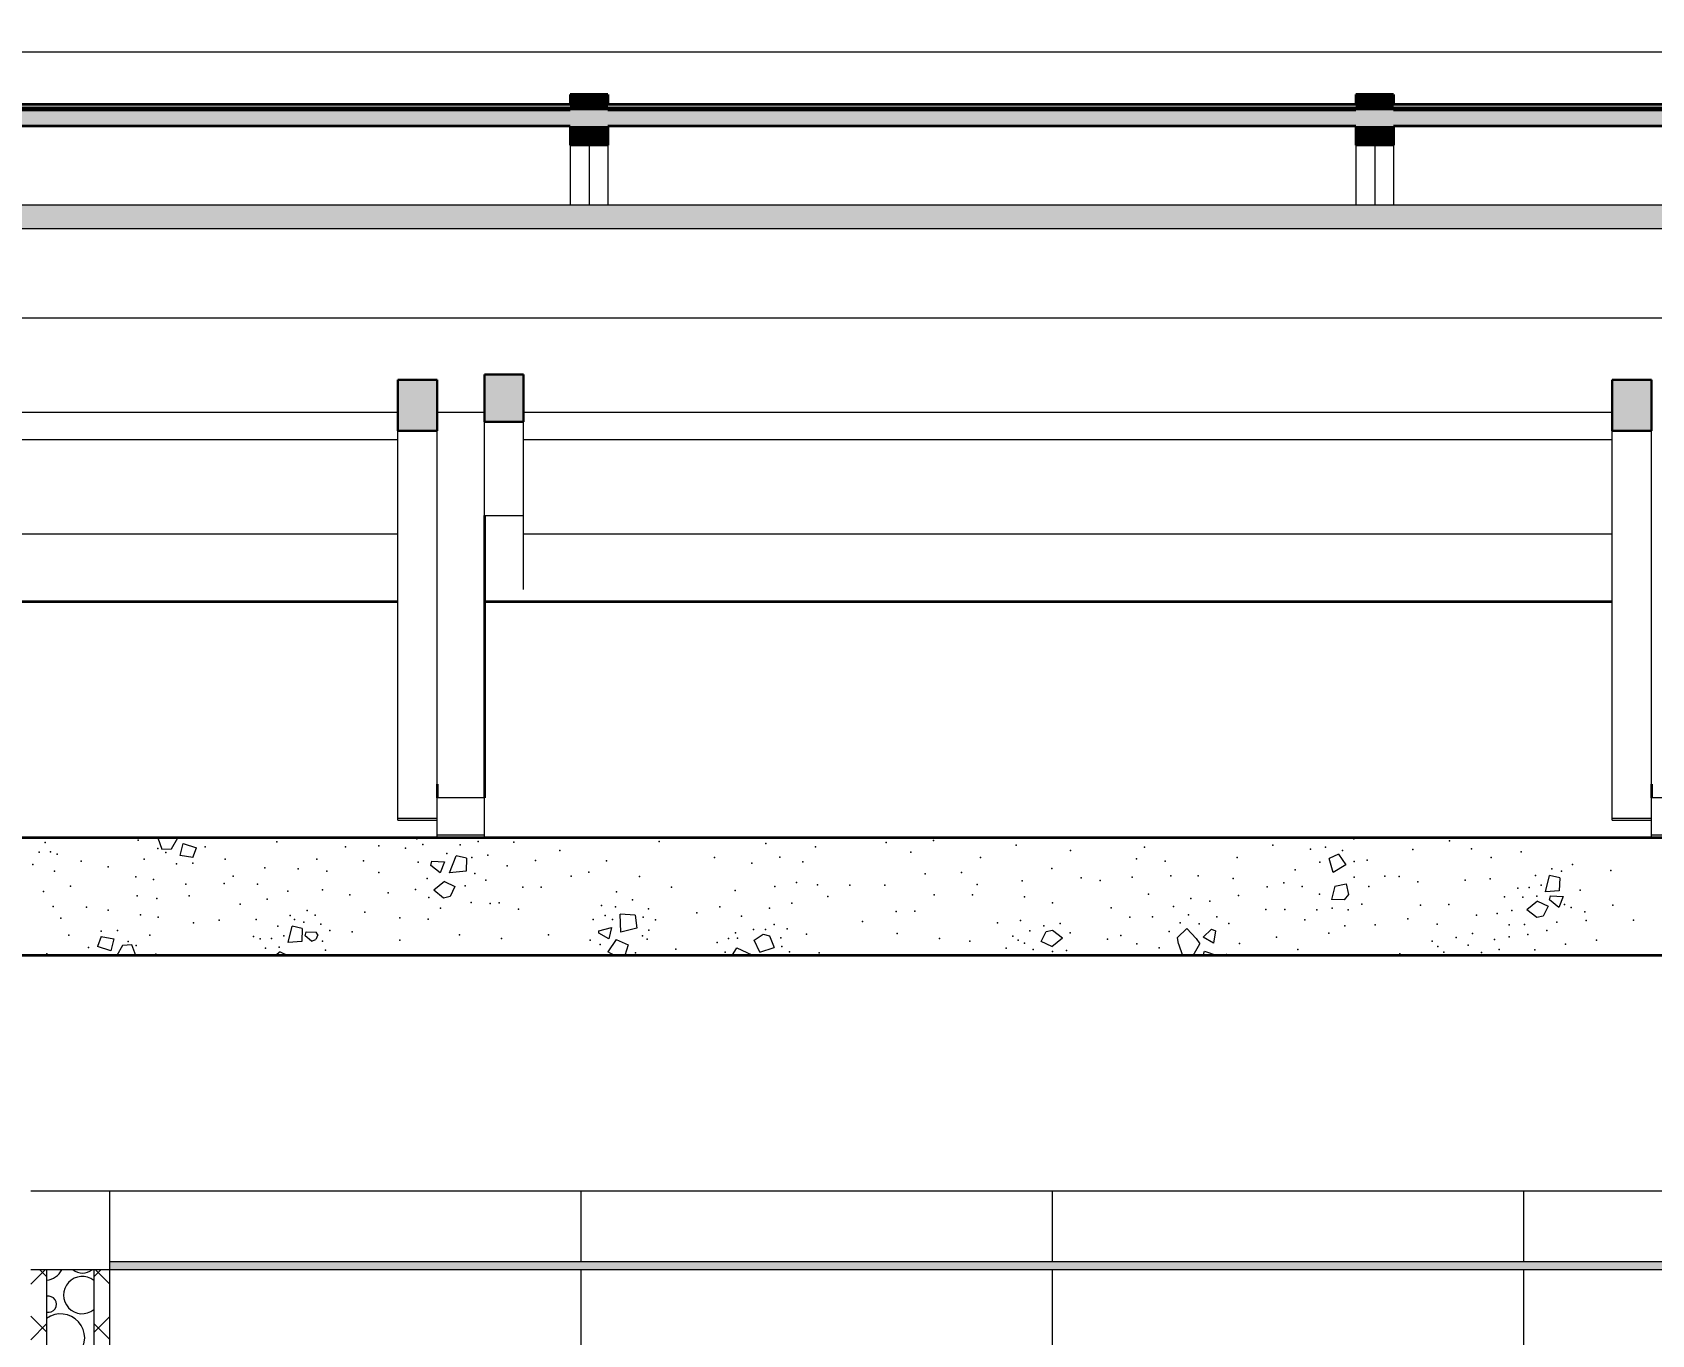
# Model space of a CAD drawing. Header units: metres. Extents: x -77 to 97, y 0 to 6.
# Drawn here: x -7.991 to -5.93, y 2.86 to 4.517 of the extents above; entities that cross this region are included whole.
import ezdxf

# ---------------------------------------------------------------- set-up
doc = ezdxf.new("R2010")
doc.units = ezdxf.units.M
doc.header["$MEASUREMENT"] = 0
for name, color, linetype in [('COTAS CORTE', 7, 'Continuous'), ('FORRO.EXEC', 7, 'Continuous'), ('LAJES.EST', 7, 'Continuous'), ('PAREDE CONSTRUIR', 7, 'Continuous'), ('S-BEAM-____-OTLN.IFC Model', 7, 'Continuous')]:
    doc.layers.add(name, color=color, linetype=linetype)
for name, color, linetype, lineweight, true_color in [('COTAS CORTE_Caneta_No__25', 7, 'Continuous', 13, 0x982312), ('ESTRUTURA-COB.EST_Caneta_No__97', 7, 'Continuous', 5, 0x6b6b6b), ('PAREDE CONSTRUIR_Caneta_No__97', 7, 'Continuous', 5, 0x6b6b6b), ('S-BEAM-____-OTLN.IFC Model_Caneta_No__13', 7, 'Continuous', 0, 0xaaaaaa)]:
    doc.layers.add(name, color=color, linetype=linetype, lineweight=lineweight, true_color=true_color)
for name, color, linetype, lineweight in [('ESTRUTURA-COB.EST_Caneta_No__1', 7, 'Continuous', 35), ('ESTRUTURA-COB.EST_Caneta_No__241', 7, 'Continuous', 13), ('FORRO.EXEC_Caneta_No__241', 7, 'Continuous', 13), ('LAJES.EST_Caneta_No__1', 7, 'Continuous', 35), ('LAJES.EST_Caneta_No__241', 7, 'Continuous', 13), ('LAJES.EST_Caneta_No__96', 252, 'Continuous', 0), ('PAREDE CONSTRUIR_Caneta_No__241', 7, 'Continuous', 13), ('PAREDE CONSTRUIR_Caneta_No__83', 84, 'Continuous', 0), ('PAREDE CONSTRUIR_Caneta_No__96', 252, 'Continuous', 0), ('S-BEAM-____-OTLN.IFC Model_Caneta_No__1', 7, 'Continuous', 35), ('S-BEAM-____-OTLN.IFC Model_Caneta_No__2', 7, 'Continuous', 30)]:
    doc.layers.add(name, color=color, linetype=linetype, lineweight=lineweight)
doc.styles.add('ESTILO_GERADO_1', font='arial.ttf')
doc.dimstyles.new('ESTILO_GERADO__9', dxfattribs={"dimtxt": 0.1, "dimasz": 0.0475, "dimexe": 0.18, "dimexo": 0.712446, "dimgap": 0, "dimtad": 1, "dimzin": 0, "dimdsep": 46, "dimtxsty": 'ESTILO_GERADO_1', "dimblk": 'ARROWHEAD_11', "dimblk1": 'ARROWHEAD_11', "dimblk2": 'ARROWHEAD_11', "dimcen": 0.09, "dimclrd": 256, "dimclre": 256, "dimclrt": 256, "dimadec": 0, "dimazin": 0, "dimtfac": 1, "dimtdec": 4, "dimtmove": 0, "dimatfit": 3, "dimfxl": 0, "dimtolj": 1, "dimtzin": 0, "dimarcsym": 0})
pattern_1 = [(45, (43.181277, -0.20799), (-0.03535534, 0.03535534), []), (135, (43.181277, -0.20799), (0.03535534, 0.03535534), [])]

# ---------------------------------------------------------------- blocks, each defined once
blk = doc.blocks.new('*X55', base_point=(43.1813, -0.208))
at = {"layer": 'LAJES.EST_Caneta_No__241', "color": 7, "linetype": 'Continuous', "lineweight": 13}
for p, q in [((-7.8312, 3.492), (-7.826, 3.4772)), ((-7.814, 3.4779), (-7.8058, 3.492)), ((-7.8029, 3.4695), (-7.7988, 3.4848)), ((-7.7988, 3.4848), (-7.7819, 3.4791)), ((-7.826, 3.4772), (-7.814, 3.4779)), ((-7.7865, 3.4666), (-7.8029, 3.4695)), ((-7.7865, 3.4666), (-7.7819, 3.4791)), ((-7.4598, 3.4474), (-7.4513, 3.4687)), ((-7.4383, 3.4659), (-7.4513, 3.4687)), ((-7.4383, 3.4659), (-7.4389, 3.4493)), ((-6.3284, 3.4711), (-6.3405, 3.4655)), ((-6.3351, 3.4476), (-6.3405, 3.4655)), ((-6.3284, 3.4711), (-6.3189, 3.4574)), ((-7.4836, 3.4567), (-7.4823, 3.462)), ((-7.472, 3.4472), (-7.4836, 3.4567)), ((-7.4823, 3.462), (-7.4664, 3.4612)), ((-7.4664, 3.4612), (-7.472, 3.4472)), ((-7.4389, 3.4493), (-7.4598, 3.4474)), ((-6.3189, 3.4574), (-6.3351, 3.4476)), ((-6.0649, 3.4232), (-6.0598, 3.4438)), ((-6.0469, 3.441), (-6.0598, 3.4438)), ((-7.4665, 3.4363), (-7.4801, 3.4252)), ((-7.4674, 3.4152), (-7.4801, 3.4252)), ((-7.4665, 3.4363), (-7.4531, 3.43)), ((-7.4531, 3.43), (-7.4593, 3.4172)), ((-6.3331, 3.4305), (-6.3372, 3.4134)), ((-6.3331, 3.4305), (-6.3185, 3.4334)), ((-6.3185, 3.4334), (-6.3158, 3.4196)), ((-6.0475, 3.4243), (-6.0649, 3.4232)), ((-6.0469, 3.441), (-6.0475, 3.4243)), ((-7.4593, 3.4172), (-7.4674, 3.4152)), ((-6.3211, 3.413), (-6.3372, 3.4134)), ((-6.3158, 3.4196), (-6.3211, 3.413)), ((-6.075, 3.4114), (-6.0886, 3.4003)), ((-6.075, 3.4114), (-6.0617, 3.405)), ((-6.0617, 3.405), (-6.0678, 3.3923)), ((-6.0598, 3.4127), (-6.0584, 3.4179)), ((-6.0482, 3.4031), (-6.0598, 3.4127)), ((-6.0584, 3.4179), (-6.0425, 3.4172)), ((-6.0425, 3.4172), (-6.0482, 3.4031)), ((-7.2421, 3.3719), (-7.2427, 3.3946)), ((-7.2237, 3.3936), (-7.2427, 3.3946)), ((-7.2237, 3.3936), (-7.2217, 3.377)), ((-6.076, 3.3903), (-6.0886, 3.4003)), ((-6.0678, 3.3923), (-6.076, 3.3903)), ((-7.9035, 3.3661), (-7.9081, 3.3536)), ((-7.9035, 3.3661), (-7.8871, 3.3632)), ((-7.8871, 3.3632), (-7.8912, 3.3479)), ((-7.6655, 3.3586), (-7.6604, 3.3792)), ((-7.6481, 3.3597), (-7.6655, 3.3586)), ((-7.6474, 3.3763), (-7.6604, 3.3792)), ((-7.6474, 3.3763), (-7.6481, 3.3597)), ((-7.6437, 3.367), (-7.6424, 3.3723)), ((-7.6356, 3.3603), (-7.6437, 3.367)), ((-7.6424, 3.3723), (-7.6298, 3.3717)), ((-7.6356, 3.3603), (-7.6302, 3.3624)), ((-7.6277, 3.3685), (-7.6302, 3.3624)), ((-7.6277, 3.3685), (-7.6298, 3.3717)), ((-7.2701, 3.3706), (-7.2699, 3.3733)), ((-7.2572, 3.3631), (-7.2701, 3.3706)), ((-7.2699, 3.3733), (-7.2538, 3.3778)), ((-7.2478, 3.3625), (-7.2585, 3.3468)), ((-7.2538, 3.3778), (-7.2572, 3.3631)), ((-7.2478, 3.3625), (-7.2326, 3.3557)), ((-7.2217, 3.377), (-7.2421, 3.3719)), ((-7.0723, 3.3614), (-7.0606, 3.3694)), ((-7.0648, 3.3465), (-7.0723, 3.3614)), ((-7.0606, 3.3694), (-7.0525, 3.3671)), ((-7.0525, 3.3671), (-7.0466, 3.3521)), ((-6.7069, 3.3597), (-6.7007, 3.3724)), ((-6.6935, 3.3533), (-6.7069, 3.3597)), ((-6.7007, 3.3724), (-6.6926, 3.3744)), ((-6.6935, 3.3533), (-6.6799, 3.3644)), ((-6.6926, 3.3744), (-6.6799, 3.3644)), ((-6.5332, 3.3651), (-6.5216, 3.3763)), ((-6.5323, 3.3567), (-6.5332, 3.3651)), ((-6.5216, 3.3763), (-6.5094, 3.3637)), ((-6.5094, 3.3637), (-6.5051, 3.3567)), ((-6.5009, 3.3654), (-6.4899, 3.3756)), ((-6.4877, 3.3579), (-6.5009, 3.3654)), ((-6.4899, 3.3756), (-6.4848, 3.3735)), ((-6.4848, 3.3735), (-6.4877, 3.3579)), ((-7.8912, 3.3479), (-7.9081, 3.3536)), ((-7.8761, 3.3548), (-7.8835, 3.342)), ((-7.8641, 3.3555), (-7.8761, 3.3548)), ((-7.8592, 3.342), (-7.8641, 3.3555)), ((-7.6756, 3.3468), (-7.6814, 3.342)), ((-7.6756, 3.3468), (-7.6657, 3.342)), ((-7.2501, 3.342), (-7.2585, 3.3468)), ((-7.2367, 3.3422), (-7.2371, 3.342)), ((-7.2326, 3.3557), (-7.2367, 3.3422)), ((-7.1004, 3.342), (-7.0942, 3.3518)), ((-7.0942, 3.3518), (-7.0752, 3.3429)), ((-7.0752, 3.3429), (-7.0759, 3.342)), ((-7.0648, 3.3465), (-7.0466, 3.3521)), ((-6.5323, 3.3567), (-6.527, 3.342)), ((-6.5136, 3.342), (-6.5051, 3.3567)), ((-6.5007, 3.342), (-6.4992, 3.3476)), ((-6.4992, 3.3476), (-6.4827, 3.342))]:
    blk.add_line(p, q, dxfattribs=at)
for p in [(-7.9745, 3.4858), (-7.8562, 3.489), (-7.6798, 3.4867), (-7.5014, 3.4906), (-7.4941, 3.4834), (-7.4235, 3.487), (-7.3782, 3.4864), (-7.1933, 3.4871), (-7.0575, 3.4844), (-7.0193, 3.4916), (-6.9041, 3.486), (-6.844, 3.4886), (-6.6257, 3.4917), (-6.3091, 3.4907), (-6.2737, 3.4912), (-6.1871, 3.488), (-6.114, 3.4912), (-6.0311, 3.4916), (-7.9824, 3.4735), (-7.9679, 3.4742), (-7.9592, 3.4712), (-7.8486, 3.4646), (-7.8312, 3.4781), (-7.8212, 3.473), (-7.7708, 3.4804), (-7.7456, 3.4648), (-7.6289, 3.4647), (-7.5922, 3.4802), (-7.5501, 3.4815), (-7.516, 3.4787), (-7.4634, 3.472), (-7.4462, 3.483), (-7.4314, 3.4666), (-7.411, 3.4699), (-7.3503, 3.4631), (-7.3197, 3.4759), (-7.26, 3.4627), (-7.1225, 3.4668), (-7.0396, 3.4673), (-6.9943, 3.4804), (-6.8728, 3.4736), (-6.7842, 3.4668), (-6.7387, 3.4825), (-6.6694, 3.4759), (-6.5855, 3.465), (-6.5753, 3.4798), (-6.4575, 3.4668), (-6.412, 3.4825), (-6.364, 3.4774), (-6.3451, 3.4798), (-6.3234, 3.4758), (-6.2921, 3.4634), (-6.2338, 3.4771), (-6.1593, 3.478), (-6.1343, 3.4668), (-6.0961, 3.474), (-7.9905, 3.458), (-7.9626, 3.4493), (-7.9287, 3.4622), (-7.8944, 3.4549), (-7.8592, 3.4421), (-7.8074, 3.4589), (-7.7867, 3.4597), (-7.7353, 3.4432), (-7.695, 3.4538), (-7.6526, 3.4523), (-7.6161, 3.4493), (-7.5694, 3.4624), (-7.55, 3.4479), (-7.5, 3.461), (-7.4279, 3.4463), (-7.3864, 3.456), (-7.305, 3.4432), (-7.2826, 3.448), (-7.2181, 3.4425), (-7.0752, 3.4597), (-7.0104, 3.4611), (-6.8545, 3.4462), (-6.8081, 3.4478), (-6.6933, 3.4526), (-6.5912, 3.4419), (-6.5492, 3.4622), (-6.542, 3.4434), (-6.5071, 3.4435), (-6.3836, 3.4513), (-6.3521, 3.4608), (-6.3086, 3.4419), (-6.3083, 3.4617), (-6.2695, 3.4432), (-6.2514, 3.4425), (-6.0777, 3.4439), (-6.0568, 3.4524), (-6.0448, 3.4493), (-6.0304, 3.458), (-5.9817, 3.4502), (-7.9767, 3.4236), (-7.9423, 3.4301), (-7.8366, 3.4388), (-7.7956, 3.4329), (-7.7467, 3.4337), (-7.7043, 3.433), (-7.6659, 3.4241), (-7.6215, 3.4258), (-7.5379, 3.4219), (-7.5032, 3.4262), (-7.4882, 3.4399), (-7.44, 3.4307), (-7.4139, 3.4379), (-7.3666, 3.429), (-7.3431, 3.4289), (-7.2473, 3.423), (-7.1775, 3.4289), (-7.0963, 3.4247), (-7.0459, 3.4297), (-7.0183, 3.435), (-6.9914, 3.4321), (-6.9503, 3.4317), (-6.9057, 3.4317), (-6.7883, 3.4324), (-6.7309, 3.4372), (-6.656, 3.4411), (-6.6316, 3.4374), (-6.4623, 3.4401), (-6.4194, 3.4296), (-6.3981, 3.4344), (-6.3747, 3.4299), (-6.2897, 3.4298), (-6.2274, 3.436), (-6.1673, 3.4381), (-6.1352, 3.4398), (-6.1003, 3.4277), (-6.0858, 3.4284), (-6.0703, 3.4317), (-6.0209, 3.4251), (-7.9644, 3.4043), (-7.9221, 3.4035), (-7.8574, 3.4181), (-7.8326, 3.4146), (-7.7913, 3.4182), (-7.7265, 3.4072), (-7.6921, 3.4136), (-7.587, 3.4191), (-7.4864, 3.416), (-7.4713, 3.4021), (-7.4323, 3.4096), (-7.4081, 3.4081), (-7.3966, 3.4091), (-7.3722, 3.4009), (-7.2667, 3.4059), (-7.2488, 3.4039), (-7.2272, 3.413), (-7.2067, 3.4016), (-7.1159, 3.4041), (-7.0525, 3.4025), (-7.0242, 3.4085), (-6.9784, 3.4171), (-6.8432, 3.4191), (-6.7943, 3.4191), (-6.7283, 3.4168), (-6.6925, 3.409), (-6.6178, 3.4029), (-6.5703, 3.4203), (-6.5385, 3.4044), (-6.5164, 3.4147), (-6.492, 3.411), (-6.4558, 3.4186), (-6.3968, 3.4007), (-6.3526, 3.4202), (-6.3367, 3.4022), (-6.2987, 3.4072), (-6.2241, 3.4062), (-6.1881, 3.4071), (-6.117, 3.4168), (-6.0937, 3.4161), (-6.0762, 3.4174), (-6.0407, 3.4071), (-6.0325, 3.4032), (-5.9792, 3.4063), (-7.9548, 3.3895), (-7.8945, 3.3999), (-7.8534, 3.394), (-7.8308, 3.3907), (-7.7857, 3.3835), (-7.753, 3.3869), (-7.7061, 3.3879), (-7.6629, 3.3928), (-7.6574, 3.3877), (-7.6453, 3.3846), (-7.6412, 3.3993), (-7.631, 3.3933), (-7.6237, 3.3819), (-7.5676, 3.3971), (-7.5234, 3.39), (-7.487, 3.3882), (-7.277, 3.3879), (-7.2617, 3.393), (-7.2527, 3.3877), (-7.2135, 3.3907), (-7.1979, 3.3873), (-7.145, 3.3964), (-7.0884, 3.392), (-7.0469, 3.3815), (-6.9342, 3.3852), (-6.8915, 3.3982), (-6.8677, 3.3984), (-6.7626, 3.3835), (-6.7334, 3.3868), (-6.6829, 3.3826), (-6.5941, 3.3909), (-6.565, 3.3914), (-6.5299, 3.3838), (-6.5192, 3.3938), (-6.5059, 3.3824), (-6.4835, 3.3912), (-6.4682, 3.3828), (-6.421, 3.4005), (-6.3714, 3.3873), (-6.3562, 3.4002), (-6.3163, 3.4003), (-6.2816, 3.3812), (-6.24, 3.3887), (-6.203, 3.3819), (-6.1527, 3.3933), (-6.1266, 3.3953), (-6.1111, 3.3809), (-6.108, 3.3993), (-6.0918, 3.3815), (-6.0504, 3.3845), (-6.015, 3.3977), (-6.0132, 3.3868), (-5.9529, 3.387), (-7.9444, 3.3679), (-7.9033, 3.3731), (-7.8827, 3.3738), (-7.8689, 3.3597), (-7.8414, 3.3681), (-7.7096, 3.3661), (-7.7009, 3.3631), (-7.6864, 3.3637), (-7.6783, 3.3792), (-7.6708, 3.367), (-7.6215, 3.3604), (-7.6122, 3.3738), (-7.5839, 3.372), (-7.5231, 3.3614), (-7.4474, 3.3685), (-7.3938, 3.3637), (-7.3341, 3.3682), (-7.281, 3.3615), (-7.2144, 3.3669), (-7.2083, 3.363), (-7.2061, 3.3745), (-7.1048, 3.3635), (-7.0958, 3.3711), (-7.0936, 3.3642), (-7.0731, 3.3751), (-7.0577, 3.3751), (-7.0384, 3.3646), (-7.0303, 3.376), (-7.0054, 3.3691), (-6.8903, 3.37), (-6.8364, 3.3638), (-6.7978, 3.3604), (-6.7428, 3.3666), (-6.736, 3.3616), (-6.7215, 3.3736), (-6.7034, 3.3799), (-6.6698, 3.3708), (-6.6223, 3.363), (-6.6054, 3.3674), (-6.5439, 3.3724), (-6.4073, 3.3654), (-6.3406, 3.3705), (-6.3204, 3.3797), (-6.2094, 3.3604), (-6.1787, 3.3648), (-6.158, 3.37), (-6.1298, 3.3623), (-6.1114, 3.3658), (-6.0874, 3.3689), (-6.0633, 3.374), (-6, 3.3616), (-7.9723, 3.3442), (-7.9193, 3.3524), (-7.8589, 3.3547), (-7.8338, 3.3437), (-7.6943, 3.3515), (-7.6767, 3.3528), (-7.6413, 3.3424), (-7.6179, 3.3489), (-7.268, 3.3561), (-7.2234, 3.3456), (-7.2008, 3.3421), (-7.1719, 3.35), (-7.1213, 3.3421), (-7.1192, 3.3588), (-7.1092, 3.3463), (-7.0369, 3.3535), (-7.0273, 3.3466), (-6.9894, 3.3455), (-6.9504, 3.3422), (-6.7513, 3.3512), (-6.7279, 3.3576), (-6.7169, 3.3499), (-6.6924, 3.3473), (-6.6748, 3.3486), (-6.5853, 3.3571), (-6.5566, 3.3518), (-6.4711, 3.3432), (-6.4546, 3.3572), (-6.3802, 3.3495), (-6.2926, 3.3431), (-6.2505, 3.3443), (-6.2018, 3.3534), (-6.1945, 3.3463), (-6.1632, 3.3552), (-6.1466, 3.3458), (-6.1239, 3.3498), (-6.0786, 3.3492), (-6.0393, 3.3563)]:
    blk.add_point(p, dxfattribs=at)
blk = doc.blocks.new('*X56', base_point=(43.1813, -0.208))
at = {"layer": 'PAREDE CONSTRUIR_Caneta_No__96', "color": 252, "linetype": 'Continuous', "lineweight": 0}
for centre, radius, start, end in [((-7.975, 2.9526), 0.0239, 275.423, 333.7336), ((-7.9275, 2.9098), 0.0237, 51.4336, 308.5664), ((-7.927, 2.957), 0.0192, 231.2919, 308.7081), ((-7.9706, 2.8982), 0.0103, 257.7049, 102.2951), ((-7.9549, 2.8553), 0.0306, 234.399, 125.601)]:
    blk.add_arc(centre, radius, start, end, dxfattribs=at)
blk = doc.blocks.new('*D57', base_point=(43.1813, -0.208))
at = {"layer": 'COTAS CORTE_Caneta_No__25', "linetype": 'Continuous', "lineweight": 13, "true_color": 0x982312}
for points in [[(-0.4666, 3.342), (-0.4656, 3.3372), (-0.4629, 3.3332), (-0.4589, 3.3305), (-0.4541, 3.3295), (-0.4493, 3.3305), (-0.4452, 3.3332), (-0.4425, 3.3372), (-0.4416, 3.342), (-0.4425, 3.3468), (-0.4452, 3.3508), (-0.4493, 3.3536), (-0.4541, 3.3545), (-0.4589, 3.3536), (-0.4629, 3.3508), (-0.4656, 3.3468)], [(-0.4666, -0.223), (-0.4656, -0.2278), (-0.4629, -0.2318), (-0.4589, -0.2345), (-0.4541, -0.2355), (-0.4493, -0.2345), (-0.4452, -0.2318), (-0.4425, -0.2278), (-0.4416, -0.223), (-0.4425, -0.2182), (-0.4452, -0.2142), (-0.4493, -0.2114), (-0.4541, -0.2105), (-0.4589, -0.2114), (-0.4629, -0.2142), (-0.4656, -0.2182)]]:
    blk.add_hatch(color=24, dxfattribs=at).paths.add_polyline_path(points)
at = {"layer": 'COTAS CORTE_Caneta_No__25', "color": 24, "linetype": 'Continuous', "lineweight": 13, "true_color": 0x982312}
for p, q in [((-0.4666, 3.342), (-1.1665, 3.342)), ((-0.4072, 3.342), (-0.4416, 3.342)), ((-0.4541, -0.2105), (-0.4541, 3.3295)), ((-0.4666, -0.223), (-0.501, -0.223)), ((0.2584, -0.223), (-0.4416, -0.223)), ((-0.4541, -0.248), (-0.4541, -0.2355))]:
    blk.add_line(p, q, dxfattribs=at)
for centre in [(-0.4541, 3.342), (-0.4541, -0.223)]:
    blk.add_circle(centre, 0.0125, dxfattribs=at)
at = {"layer": 'COTAS CORTE_Caneta_No__25', "color": 24, "lineweight": 13, "true_color": 0x982312, "char_height": 0.1, "attachment_point": 7, "rotation": 90, "style": 'ESTILO_GERADO_1'}
for s, insert in [('\\A1;{\\pql;\\fArial|b0|i0|c0|p0;\\W1.000000;0,15}', (-0.4741, 3.0626)), ('\\A1;{\\pql;\\fArial|b0|i0|c0|p0;\\W1.000000;3,57}', (-0.4741, 1.2926))]:
    blk.add_mtext(s, dxfattribs=dict(at, insert=insert))
blk = doc.blocks.new('ARROWHEAD_11')
at = {"color": 0, "linetype": 'Continuous', "lineweight": 0}
blk.add_line((0, 0), (-1, 0), dxfattribs=at)
at = {"color": 0, "linetype": 'Continuous', "lineweight": 0, "const_width": 0.25, "flags": 128}
blk.add_lwpolyline([(-0.125, 0, 1), (0.125, 0, 1)], format="xyb", close=True, dxfattribs=at)
blk = doc.blocks.new('*D58', base_point=(43.1813, -0.208))
at = {"layer": 'COTAS CORTE_Caneta_No__25', "linetype": 'Continuous', "lineweight": 13, "true_color": 0x982312}
for points in [[(-0.4666, 3.492), (-0.4656, 3.4872), (-0.4629, 3.4832), (-0.4589, 3.4805), (-0.4541, 3.4795), (-0.4493, 3.4805), (-0.4452, 3.4832), (-0.4425, 3.4872), (-0.4416, 3.492), (-0.4425, 3.4968), (-0.4452, 3.5008), (-0.4493, 3.5036), (-0.4541, 3.5045), (-0.4589, 3.5036), (-0.4629, 3.5008), (-0.4656, 3.4968)], [(-0.4666, 3.342), (-0.4656, 3.3372), (-0.4629, 3.3332), (-0.4589, 3.3305), (-0.4541, 3.3295), (-0.4493, 3.3305), (-0.4452, 3.3332), (-0.4425, 3.3372), (-0.4416, 3.342), (-0.4425, 3.3468), (-0.4452, 3.3508), (-0.4493, 3.3536), (-0.4541, 3.3545), (-0.4589, 3.3536), (-0.4629, 3.3508), (-0.4656, 3.3468)]]:
    blk.add_hatch(color=24, dxfattribs=at).paths.add_polyline_path(points)
at = {"layer": 'COTAS CORTE_Caneta_No__25', "color": 24, "linetype": 'Continuous', "lineweight": 13, "true_color": 0x982312}
for p, q in [((-0.4666, 3.492), (-1.1665, 3.492)), ((-0.4072, 3.492), (-0.4416, 3.492)), ((-0.4541, 3.3545), (-0.4541, 3.4795)), ((-0.4666, 3.342), (-1.1665, 3.342)), ((-0.4072, 3.342), (-0.4416, 3.342))]:
    blk.add_line(p, q, dxfattribs=at)
for centre in [(-0.4541, 3.492), (-0.4541, 3.342)]:
    blk.add_circle(centre, 0.0125, dxfattribs=at)
blk = doc.blocks.new('*D59', base_point=(43.1813, -0.208))
at = {"layer": 'COTAS CORTE_Caneta_No__25', "linetype": 'Continuous', "lineweight": 13, "true_color": 0x982312}
for points in [[(-0.4666, 4.492), (-0.4656, 4.4872), (-0.4629, 4.4832), (-0.4589, 4.4805), (-0.4541, 4.4795), (-0.4493, 4.4805), (-0.4452, 4.4832), (-0.4425, 4.4872), (-0.4416, 4.492), (-0.4425, 4.4968), (-0.4452, 4.5008), (-0.4493, 4.5036), (-0.4541, 4.5045), (-0.4589, 4.5036), (-0.4629, 4.5008), (-0.4656, 4.4968)], [(-0.4666, 3.492), (-0.4656, 3.4872), (-0.4629, 3.4832), (-0.4589, 3.4805), (-0.4541, 3.4795), (-0.4493, 3.4805), (-0.4452, 3.4832), (-0.4425, 3.4872), (-0.4416, 3.492), (-0.4425, 3.4968), (-0.4452, 3.5008), (-0.4493, 3.5036), (-0.4541, 3.5045), (-0.4589, 3.5036), (-0.4629, 3.5008), (-0.4656, 3.4968)]]:
    blk.add_hatch(color=24, dxfattribs=at).paths.add_polyline_path(points)
at = {"layer": 'COTAS CORTE_Caneta_No__25', "color": 24, "linetype": 'Continuous', "lineweight": 13, "true_color": 0x982312}
for p, q in [((-0.4541, 4.5045), (-0.4541, 4.517)), ((-0.4666, 4.492), (-1.1665, 4.492)), ((-0.4541, 3.5045), (-0.4541, 4.4795)), ((-0.4072, 4.492), (-0.4416, 4.492)), ((-0.4666, 3.492), (-1.1665, 3.492)), ((-0.4072, 3.492), (-0.4416, 3.492))]:
    blk.add_line(p, q, dxfattribs=at)
for centre in [(-0.4541, 4.492), (-0.4541, 3.492)]:
    blk.add_circle(centre, 0.0125, dxfattribs=at)
at = {"layer": 'COTAS CORTE_Caneta_No__25', "color": 24, "lineweight": 13, "true_color": 0x982312, "insert": (-0.4741, 3.8585), "char_height": 0.1, "attachment_point": 7, "rotation": 90, "style": 'ESTILO_GERADO_1'}
blk.add_mtext('\\A1;{\\pql;\\fArial|b0|i0|c0|p0;\\W1.000000;1,00}', dxfattribs=at)

msp = doc.modelspace()

# ---------------------------------------------------------------- hatches: boundary and pattern name
at = {"layer": 'ESTRUTURA-COB.EST_Caneta_No__97', "linetype": 'Continuous', "lineweight": 5, "true_color": 0x6b6b6b}
h = msp.add_hatch(dxfattribs=at)
h.set_pattern_fill('AR_CONC_0002', color=251, style=0, pattern_type=2)
h.set_pattern_definition([(50, (43.18128, -0.208), (-0.546554, 0.0478173), [0.05715, -0.62865]), (355, (43.1813, -0.208), (-0.1057303, 0.5731705), [0.04572, -0.5029218]), (100.4514, (43.2268, -0.212), (0.4408237, 0.5253533), [0.04857, -0.5342707]), (46.1842, (43.1813, -0.0556), (-0.813237, 0.126127), [0.085725, -0.942975]), (96.6356, (43.24905, -0.0661), (0.712212, 0.742278), [0.072855, -0.801407]), (351.1842, (43.1813, -0.0556), (0.712212, 0.742278), [0.06858, -0.754379]), (21, (43.25748, -0.0937), (-0.4548432, 0.3067956), [0.05715, -0.62865]), (326, (43.2575, -0.0937), (0.185406, 0.552564), [0.04572, -0.50292]), (71.4514, (43.2954, -0.11926), (0.6402493, 0.2457683), [0.04857, -0.53427]), (37.5, (43.18128, -0.208), (0.0092658, 0.2536651), [0, -0.496824, 0, -0.51054, 0, -0.504825]), (7.5, (43.18128, -0.208), (0.200459, 0.3005417), [0, -0.291084, 0, -0.485394, 0, -0.192405]), (327.5, (43.01135, -0.208), (-0.4067718, 0.01718623), [0, -0.1905, 0, -0.59436, 0, -0.78867]), (317.5, (42.93515, -0.208), (0.4443875, 0.0762795), [0, -0.24765, 0, -0.394716, 0, -0.56007])])
h.paths.add_polyline_path([(-23.1328, 4.2969), (-23.1328, 4.2668), (-1.0328, 4.2668), (-1.0328, 4.2967), (-1.1878, 4.2967), (-1.1878, 4.2969)])
at = {"layer": 'FORRO.EXEC', "linetype": 'Continuous', "lineweight": 0, "true_color": 0xffffff}
msp.add_hatch(color=7, dxfattribs=at).paths.add_polyline_path([(-7.8928, 2.942), (-2.5128, 2.942), (-2.5128, 2.952), (-7.8928, 2.952)])
at = {"layer": 'LAJES.EST', "linetype": 'Continuous', "lineweight": 0, "true_color": 0x000000}
for points in [[(-7.2824, 4.4178), (-7.2824, 4.4379), (-7.3064, 4.4379), (-7.3064, 4.4178)], [(-7.2824, 4.4178), (-7.2584, 4.4178), (-7.2584, 4.4379), (-7.2824, 4.4379)], [(-6.2824, 4.4178), (-6.2824, 4.4379), (-6.3064, 4.4379), (-6.3064, 4.4178)], [(-6.2824, 4.4178), (-6.2584, 4.4178), (-6.2584, 4.4379), (-6.2824, 4.4379)], [(-7.2824, 4.3977), (-7.2824, 4.4178), (-8.2824, 4.4178), (-8.2824, 4.3977)], [(-7.3064, 4.4204), (-7.3064, 4.4254), (-8.2584, 4.4254), (-8.2584, 4.4204)], [(-6.2824, 4.3977), (-6.2824, 4.4178), (-7.2824, 4.4178), (-7.2824, 4.3977)], [(-6.3064, 4.4204), (-6.3064, 4.4254), (-7.2584, 4.4254), (-7.2584, 4.4204)], [(-5.2824, 4.3977), (-5.2824, 4.4178), (-6.2824, 4.4178), (-6.2824, 4.3977)], [(-5.3064, 4.4204), (-5.3064, 4.4254), (-6.2584, 4.4254), (-6.2584, 4.4204)], [(-7.3064, 4.3736), (-7.2824, 4.3736), (-7.2824, 4.3977), (-7.3064, 4.3977)], [(-7.2824, 4.3736), (-7.2584, 4.3736), (-7.2584, 4.3977), (-7.2824, 4.3977)], [(-6.3064, 4.3736), (-6.2824, 4.3736), (-6.2824, 4.3977), (-6.3064, 4.3977)], [(-6.2824, 4.3736), (-6.2584, 4.3736), (-6.2584, 4.3977), (-6.2824, 4.3977)]]:
    msp.add_hatch(color=18, dxfattribs=at).paths.add_polyline_path(points)
at = {"layer": 'PAREDE CONSTRUIR_Caneta_No__83', "linetype": 'Continuous', "lineweight": 0}
h = msp.add_hatch(dxfattribs=at)
h.set_pattern_fill('Placomur_0002', color=84, style=0, pattern_type=2)
h.set_pattern_definition(pattern_1)
h.paths.add_polyline_path([(-7.9928, -0.208), (-7.9728, -0.208), (-7.9728, 2.942), (-7.9928, 2.942)])
h = msp.add_hatch(dxfattribs=at)
h.set_pattern_fill('Placomur_0002', color=84, style=0, pattern_type=2)
h.set_pattern_definition(pattern_1)
h.paths.add_polyline_path([(-7.9128, -0.208), (-7.8928, -0.208), (-7.8928, 2.942), (-7.9128, 2.942)])
at = {"layer": 'PAREDE CONSTRUIR_Caneta_No__97', "linetype": 'Continuous', "lineweight": 5, "true_color": 0x6b6b6b}
h = msp.add_hatch(dxfattribs=at)
h.set_pattern_fill('Ceramica_60_x_60_0002', color=251, style=0, pattern_type=2)
h.set_pattern_definition([(0, (-7.89276, -0.208), (0, 0.6), []), (90, (-7.89276, -0.208), (-0.6, 0), [])])
h.paths.add_polyline_path([(-7.9928, 3.042), (-7.9928, 2.942), (-7.8928, 2.942), (-7.8928, 2.952), (-2.5128, 2.952), (-2.5128, 3.042)])
h = msp.add_hatch(dxfattribs=at)
h.set_pattern_fill('Ceramica_60_x_60_0002', color=251, style=0, pattern_type=2)
h.set_pattern_definition([(0, (-7.89276, -0.208), (0, 0.6), []), (90, (-7.89276, -0.208), (-0.6, 0), [])])
h.paths.add_polyline_path([(-2.5128, 2.942), (-7.8928, 2.942), (-7.8928, 0.792), (-7.8584, 0.792), (-7.8584, 0.8766), (-7.8567, 0.8892), (-7.8516, 0.9015), (-7.8435, 0.9121), (-7.8329, 0.9202), (-7.8206, 0.9253), (-7.808, 0.927), (-7.6928, 0.927), (-7.6802, 0.9253), (-7.6679, 0.9202), (-7.6573, 0.9121), (-7.6492, 0.9015), (-7.6441, 0.8892), (-7.6424, 0.8766), (-7.6424, 0.846), (-7.6604, 0.846), (-7.6604, 0.8754), (-7.6616, 0.8845), (-7.6649, 0.8925), (-7.6701, 0.8993), (-7.6769, 0.9045), (-7.6849, 0.9078), (-7.694, 0.909), (-7.8068, 0.909), (-7.8159, 0.9078), (-7.8239, 0.9045), (-7.8307, 0.8993), (-7.8359, 0.8925), (-7.8392, 0.8845), (-7.8404, 0.8754), (-7.8404, 0.792), (-7.7714, 0.792), (-7.7714, 0.802), (-7.7644, 0.802), (-7.7644, 0.792), (-7.2928, 0.792), (-7.2928, 0.592), (-7.4211, 0.592), (-7.4211, 0.537), (-7.6101, 0.537), (-7.6101, 0.502), (-7.6921, 0.502), (-7.6921, 0.532), (-7.6921, 0.537), (-7.7651, 0.537), (-7.7651, 0.592), (-7.8928, 0.592), (-7.8928, -0.208), (-5.2647, -0.208), (-5.2647, 0.592), (-5.369, 0.592), (-5.369, 0.537), (-5.4421, 0.537), (-5.4421, 0.532), (-5.4421, 0.502), (-5.5241, 0.502), (-5.5241, 0.537), (-5.713, 0.537), (-5.713, 0.592), (-5.8147, 0.592), (-5.8147, 0.792), (-5.3697, 0.792), (-5.3697, 0.802), (-5.3627, 0.802), (-5.3627, 0.792), (-5.2937, 0.792), (-5.2937, 0.8754), (-5.2949, 0.8845), (-5.2982, 0.8925), (-5.3035, 0.8993), (-5.3103, 0.9045), (-5.3182, 0.9078), (-5.3273, 0.909), (-5.4402, 0.909), (-5.4493, 0.9078), (-5.4572, 0.9045), (-5.464, 0.8993), (-5.4693, 0.8925), (-5.4725, 0.8845), (-5.4737, 0.8754), (-5.4737, 0.846), (-5.4917, 0.846), (-5.4917, 0.8766), (-5.4901, 0.8892), (-5.485, 0.9015), (-5.4769, 0.9121), (-5.4663, 0.9202), (-5.454, 0.9253), (-5.4413, 0.927), (-5.3262, 0.927), (-5.3135, 0.9253), (-5.3012, 0.9202), (-5.2906, 0.9121), (-5.2825, 0.9015), (-5.2774, 0.8892), (-5.2757, 0.8766), (-5.2757, 0.792), (-5.1537, 0.792), (-5.1537, 0.8766), (-5.1521, 0.8892), (-5.147, 0.9015), (-5.1389, 0.9121), (-5.1283, 0.9202), (-5.116, 0.9253), (-5.1033, 0.927), (-4.9882, 0.927), (-4.9755, 0.9253), (-4.9632, 0.9202), (-4.9526, 0.9121), (-4.9445, 0.9015), (-4.9394, 0.8892), (-4.9377, 0.8766), (-4.9377, 0.846), (-4.9557, 0.846), (-4.9557, 0.8754), (-4.9569, 0.8845), (-4.9602, 0.8925), (-4.9655, 0.8993), (-4.9723, 0.9045), (-4.9802, 0.9078), (-4.9893, 0.909), (-5.1022, 0.909), (-5.1113, 0.9078), (-5.1192, 0.9045), (-5.126, 0.8993), (-5.1313, 0.8925), (-5.1345, 0.8845), (-5.1357, 0.8754), (-5.1357, 0.792), (-5.0667, 0.792), (-5.0667, 0.802), (-5.0597, 0.802), (-5.0597, 0.792), (-4.6147, 0.792), (-4.6147, 0.592), (-4.7165, 0.592), (-4.7165, 0.537), (-4.9054, 0.537), (-4.9054, 0.502), (-4.9874, 0.502), (-4.9874, 0.532), (-4.9874, 0.537), (-5.0605, 0.537), (-5.0605, 0.592), (-5.1647, 0.592), (-5.1647, -0.208), (-2.5128, -0.208), (-2.5128, 0.592), (-2.667, 0.592), (-2.667, 0.537), (-2.7401, 0.537), (-2.7401, 0.532), (-2.7401, 0.502), (-2.8221, 0.502), (-2.8221, 0.537), (-3.011, 0.537), (-3.011, 0.592), (-3.1128, 0.592), (-3.1128, 0.792), (-2.6678, 0.792), (-2.6678, 0.802), (-2.6608, 0.802), (-2.6608, 0.792), (-2.5918, 0.792), (-2.5918, 0.8754), (-2.593, 0.8845), (-2.5962, 0.8925), (-2.6015, 0.8993), (-2.6083, 0.9045), (-2.6162, 0.9078), (-2.6253, 0.909), (-2.7382, 0.909), (-2.7473, 0.9078), (-2.7552, 0.9045), (-2.762, 0.8993), (-2.7673, 0.8925), (-2.7706, 0.8845), (-2.7718, 0.8754), (-2.7718, 0.846), (-2.7898, 0.846), (-2.7898, 0.8766), (-2.7881, 0.8892), (-2.783, 0.9015), (-2.7749, 0.9121), (-2.7643, 0.9202), (-2.752, 0.9253), (-2.7393, 0.927), (-2.6242, 0.927), (-2.6115, 0.9253), (-2.5992, 0.9202), (-2.5886, 0.9121), (-2.5805, 0.9015), (-2.5754, 0.8892), (-2.5738, 0.8766), (-2.5738, 0.792), (-2.5128, 0.792)])
h.paths.add_polyline_path([(-7.3356, 2.832), (-5.7556, 2.832), (-5.7556, 1.952), (-7.3356, 1.952)], flags=0)
h.paths.add_polyline_path([(-4.6893, 2.832), (-3.1093, 2.832), (-3.1093, 1.952), (-4.6893, 1.952)], flags=0)
at = {"layer": 'S-BEAM-____-OTLN.IFC Model', "linetype": 'Continuous', "lineweight": 0, "true_color": 0x000000}
for points in [[(-7.4156, 4.0211), (-7.3656, 4.0211), (-7.3656, 4.0814), (-7.4156, 4.0814)], [(-7.4756, 4.0097), (-7.4756, 4.0747), (-7.5256, 4.0747), (-7.5256, 4.0097)], [(-5.9299, 4.0097), (-5.9299, 4.0747), (-5.9799, 4.0747), (-5.9799, 4.0097)]]:
    msp.add_hatch(color=18, dxfattribs=at).paths.add_polyline_path(points)

# ---------------------------------------------------------------- linework, layer by layer
at = {"layer": 'ESTRUTURA-COB.EST_Caneta_No__1', "color": 7, "linetype": 'Continuous', "lineweight": 35}
for p, q in [((-7.5256, 3.7923), (-8.9613, 3.7923)), ((-5.9799, 3.7923), (-7.4156, 3.7923))]:
    msp.add_line(p, q, dxfattribs=at)
at = {"layer": 'ESTRUTURA-COB.EST_Caneta_No__241', "color": 7, "linetype": 'Continuous', "lineweight": 13}
for p, q in [((-1.0328, 4.2969), (-22.9778, 4.2969)), ((-1.0328, 4.2668), (-23.1328, 4.2668))]:
    msp.add_line(p, q, dxfattribs=at)
at = {"layer": 'FORRO.EXEC_Caneta_No__241', "color": 7, "linetype": 'Continuous', "lineweight": 13}
for p, q in [((-7.8928, 2.952), (-7.8928, 2.942)), ((-2.5128, 2.952), (-7.8928, 2.952)), ((-2.5128, 2.942), (-7.8928, 2.942))]:
    msp.add_line(p, q, dxfattribs=at)
at = {"layer": 'LAJES.EST_Caneta_No__1', "color": 7, "linetype": 'Continuous', "lineweight": 35}
for p, q in [((-7.3064, 4.4379), (-7.3064, 4.4254)), ((-7.2824, 4.4379), (-7.3064, 4.4379)), ((-7.2584, 4.4379), (-7.2824, 4.4379)), ((-7.2584, 4.4379), (-7.2584, 4.4254)), ((-6.3064, 4.4379), (-6.3064, 4.4254)), ((-6.2824, 4.4379), (-6.3064, 4.4379)), ((-6.2584, 4.4379), (-6.2824, 4.4379)), ((-6.2584, 4.4379), (-6.2584, 4.4254)), ((-7.3064, 4.4254), (-8.2584, 4.4254)), ((-7.3064, 4.4204), (-8.2584, 4.4204)), ((-8.2584, 4.4191), (-7.3064, 4.4191)), ((-7.3064, 4.4178), (-8.2584, 4.4178)), ((-7.3064, 4.4204), (-7.3064, 4.4178)), ((-6.3064, 4.4254), (-7.2584, 4.4254)), ((-7.2584, 4.4204), (-7.2584, 4.4178)), ((-6.3064, 4.4204), (-7.2584, 4.4204)), ((-7.2584, 4.4191), (-6.3064, 4.4191)), ((-6.3064, 4.4178), (-7.2584, 4.4178)), ((-6.3064, 4.4204), (-6.3064, 4.4178)), ((-5.3064, 4.4254), (-6.2584, 4.4254)), ((-6.2584, 4.4204), (-6.2584, 4.4178)), ((-5.3064, 4.4204), (-6.2584, 4.4204)), ((-6.2584, 4.4191), (-5.3064, 4.4191)), ((-5.3064, 4.4178), (-6.2584, 4.4178)), ((-7.3064, 4.3977), (-8.2584, 4.3977)), ((-7.3064, 4.3977), (-7.3064, 4.3736)), ((-7.2584, 4.3977), (-7.2584, 4.3736)), ((-6.3064, 4.3977), (-7.2584, 4.3977)), ((-6.3064, 4.3977), (-6.3064, 4.3736)), ((-6.2584, 4.3977), (-6.2584, 4.3736)), ((-5.3064, 4.3977), (-6.2584, 4.3977)), ((-7.2824, 4.3736), (-7.3064, 4.3736)), ((-7.2584, 4.3736), (-7.2824, 4.3736)), ((-6.2824, 4.3736), (-6.3064, 4.3736)), ((-6.2584, 4.3736), (-6.2824, 4.3736)), ((-1.0328, 3.492), (-23.1328, 3.492)), ((-2.5128, 3.342), (-23.1328, 3.342))]:
    msp.add_line(p, q, dxfattribs=at)
at = {"layer": 'LAJES.EST_Caneta_No__96', "color": 252, "linetype": 'Continuous', "lineweight": 0}
for p, q in [((-7.3064, 4.3736), (-7.3064, 4.2969)), ((-7.2824, 4.3736), (-7.2824, 4.2969)), ((-7.2584, 4.3736), (-7.2584, 4.2969)), ((-6.3064, 4.3736), (-6.3064, 4.2969)), ((-6.2824, 4.3736), (-6.2824, 4.2969)), ((-6.2584, 4.3736), (-6.2584, 4.2969))]:
    msp.add_line(p, q, dxfattribs=at)
at = {"layer": 'PAREDE CONSTRUIR_Caneta_No__241', "color": 7, "linetype": 'Continuous', "lineweight": 13}
for p, q in [((-1.0328, 4.492), (-23.1328, 4.492)), ((-2.5128, 3.042), (-7.9928, 3.042)), ((-7.9728, 2.942), (-7.9728, -0.208)), ((-7.9128, 2.942), (-7.9128, -0.208)), ((-7.8928, 2.942), (-7.8928, -0.208))]:
    msp.add_line(p, q, dxfattribs=at)
at = {"layer": 'PAREDE CONSTRUIR_Caneta_No__241', "color": 7, "linetype": 'Continuous', "lineweight": 13, "flags": 128}
msp.add_lwpolyline([(-7.8928, 2.942), (-7.9128, 2.942), (-7.9728, 2.942), (-7.9928, 2.942)], dxfattribs=at)
at = {"layer": 'S-BEAM-____-OTLN.IFC Model_Caneta_No__1', "color": 7, "linetype": 'Continuous', "lineweight": 35}
for p, q in [((-7.4156, 3.902), (-7.4156, 3.5428)), ((-7.4756, 3.5601), (-7.4756, 3.5428)), ((-5.9299, 3.5601), (-5.9299, 3.5428))]:
    msp.add_line(p, q, dxfattribs=at)
at = {"layer": 'S-BEAM-____-OTLN.IFC Model_Caneta_No__13', "color": 253, "linetype": 'Continuous', "lineweight": 0, "true_color": 0xaaaaaa}
for p, q in [((-1.0328, 4.1534), (-23.1328, 4.1534)), ((-7.5256, 4.0334), (-8.9113, 4.0334)), ((-7.4156, 4.0334), (-7.4756, 4.0334)), ((-7.4156, 3.902), (-7.4156, 4.0211)), ((-5.9799, 4.0334), (-7.3656, 4.0334)), ((-7.3656, 3.902), (-7.3656, 4.0211)), ((-7.5256, 3.5167), (-7.5256, 4.0097)), ((-7.4756, 3.5601), (-7.4756, 4.0097)), ((-5.9799, 3.5167), (-5.9799, 4.0097)), ((-5.9299, 3.5601), (-5.9299, 4.0097)), ((-7.5256, 3.9983), (-8.9113, 3.9983)), ((-5.9799, 3.9983), (-7.3656, 3.9983)), ((-7.4156, 3.902), (-7.3656, 3.902)), ((-7.3656, 3.8077), (-7.3656, 3.902)), ((-7.5256, 3.8783), (-8.9113, 3.8783)), ((-5.9799, 3.8783), (-7.3656, 3.8783)), ((-7.4156, 3.5428), (-7.4756, 3.5428)), ((-7.4756, 3.4952), (-7.4756, 3.5428)), ((-7.4156, 3.4952), (-7.4156, 3.5428)), ((-5.8699, 3.5428), (-5.9299, 3.5428)), ((-5.9299, 3.4952), (-5.9299, 3.5428)), ((-7.5256, 3.5142), (-7.5256, 3.5167)), ((-7.5256, 3.5167), (-7.4756, 3.5167)), ((-7.5256, 3.5142), (-7.4756, 3.5142)), ((-5.9799, 3.5142), (-5.9799, 3.5167)), ((-5.9799, 3.5167), (-5.9299, 3.5167)), ((-5.9799, 3.5142), (-5.9299, 3.5142)), ((-7.4756, 3.492), (-7.4756, 3.4952)), ((-7.4156, 3.4952), (-7.4756, 3.4952)), ((-7.4156, 3.492), (-7.4156, 3.4952)), ((-5.9299, 3.492), (-5.9299, 3.4952)), ((-5.8699, 3.4952), (-5.9299, 3.4952))]:
    msp.add_line(p, q, dxfattribs=at)
at = {"layer": 'S-BEAM-____-OTLN.IFC Model_Caneta_No__2', "color": 7, "linetype": 'Continuous', "lineweight": 30}
for p, q in [((-7.4156, 4.0814), (-7.4156, 4.0211)), ((-7.3656, 4.0814), (-7.4156, 4.0814)), ((-7.3656, 4.0814), (-7.3656, 4.0211)), ((-7.5256, 4.0747), (-7.5256, 4.0097)), ((-7.4756, 4.0747), (-7.5256, 4.0747)), ((-7.4756, 4.0747), (-7.4756, 4.0097)), ((-5.9799, 4.0747), (-5.9799, 4.0097)), ((-5.9299, 4.0747), (-5.9799, 4.0747)), ((-5.9299, 4.0747), (-5.9299, 4.0097)), ((-7.3656, 4.0211), (-7.4156, 4.0211)), ((-7.4756, 4.0097), (-7.5256, 4.0097)), ((-5.9299, 4.0097), (-5.9799, 4.0097))]:
    msp.add_line(p, q, dxfattribs=at)

# ---------------------------------------------------------------- block references
at = {"layer": 'LAJES.EST', "lineweight": 0}
msp.add_blockref('*X55', (43.1813, -0.208), dxfattribs=at)
at = {"layer": 'PAREDE CONSTRUIR', "lineweight": 0}
msp.add_blockref('*X56', (43.1813, -0.208), dxfattribs=at)

# ---------------------------------------------------------------- dimensions: what is measured, and where the dimension line sits
at = {"layer": 'COTAS CORTE', "color": 24, "linetype": 'Continuous', "lineweight": 13, "true_color": 0x982312}
for base, p1, p2, picture, middle in [((-0.4541, 4.492), (-12.0828, 3.492), (-0.8328, 4.492), '*D59', (-0.5241, 3.988)), ((-0.4541, 3.492), (-12.0828, 3.342), (-12.0828, 3.492), '*D58', (-0.5241, 3.192)), ((-0.4540802142, 3.342008589), (-0.5012969509, -0.222991411), (-12.0827570082, 3.342008589), '*D57', (-0.5240802145, 1.4220466066))]:
    dim = msp.add_linear_dim(base=base, p1=p1, p2=p2, angle=90, dimstyle='ESTILO_GERADO__9', dxfattribs=at)
    dim.commit()
    dim.dimension.update_dxf_attribs({"geometry": picture, "text_midpoint": middle, "dimtype": 160, "text_rotation": 90})

doc.saveas('drawing.dxf')
